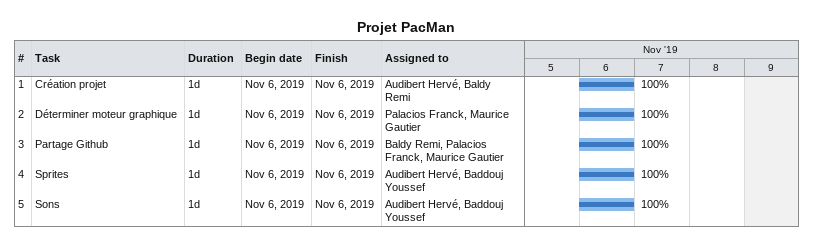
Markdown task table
Projet PacMan

| ID | Task | Duration | Start | Finish | Resources | % complete |
|---|---|---|---|---|---|---|
| 1 | Création projet | 1d | 2019-11-06 | 2019-11-06 | Audibert Hervé, Baldy Remi | 100 |
| 2 | Déterminer moteur graphique | 1d | 2019-11-06 | 2019-11-06 | Palacios Franck, Maurice Gautier | 100 |
| 3 | Partage Github | 1d | 2019-11-06 | 2019-11-06 | Baldy Remi, Palacios Franck, Maurice Gautier | 100 |
| 4 | Sprites | 1d | 2019-11-06 | 2019-11-06 | Audibert Hervé, Baddouj Youssef | 100 |
| 5 | Sons | 1d | 2019-11-06 | 2019-11-06 | Audibert Hervé, Baddouj Youssef | 100 |
